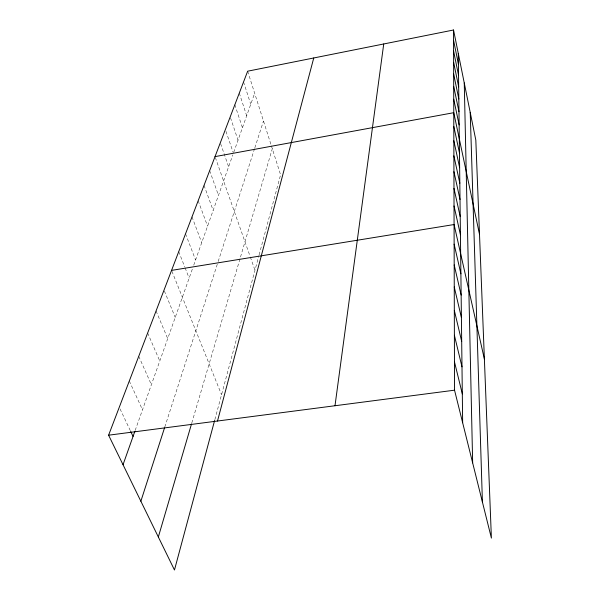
<?xml version="1.0" encoding="UTF-8"?>
<svg xmlns="http://www.w3.org/2000/svg" width="600" height="600" viewBox="0 0 600 600"><rect width="100%" height="100%" fill="white"/><g stroke="black" fill="none" stroke-linecap="round" stroke-linejoin="round"><path stroke-width="0.45" stroke-dasharray="3 2.25" d="M214.86 419.61L258.847 255.795M259.095 254.895L280.59 174.817L271.2 145.275M191.797 422.985L240 258.75M240.517 256.987L272.295 148.71M164.797 427.013L217.897 262.365M218.183 261.472L254.558 148.68M254.843 147.795L263.483 120.99M135.188 430.418L192.517 268.62M193.748 265.155L232.815 154.898M233.722 152.333L254.663 93.24M120.06 408.93L130.297 430.59M129.3 381.015L142.493 409.8M138.743 356.303L151.38 384.713M147.645 332.993L159.78 361.02M156.06 310.965L167.715 338.61M164.37 290.985L175.238 317.392M171.915 271.252L221.55 394.71M178.725 251.647L184.778 267.03M185.108 267.885L189.142 278.145M185.528 233.835L195.585 259.965M192 216.892L201.72 242.647M198.165 200.752L207.57 226.147M204.045 185.363L213.15 210.397M209.663 170.67L218.483 195.353M215.333 157.493L250.013 256.14M250.327 257.017L254.97 270.233M220.605 143.648L228.608 166.778M225.96 131.31L233.123 152.325M230.498 117.75L238.028 140.197M234.84 104.752L242.445 127.733M239.288 93.113L246.683 115.77M243.555 81.938L250.755 104.28M247.657 71.198L270.93 144.413"/><path stroke-width="0.9" d="M334.995 405.743L383.73 43.973M217.507 421.028L313.755 57.975M214.62 420.502L174.472 570L108.6 435.195L247.657 71.198L453.54 30L475.815 140.078L491.4 538.102L454.537 390.188L453.54 30M158.34 536.977L191.535 423.885M140.865 501.225L164.52 427.89M123.03 464.722L134.88 431.272M215.025 156.623L453.772 112.688L479.513 234.397M171.562 270.382L454.08 224.535L484.395 359.138M108.6 435.195L454.537 390.188M130.695 431.43L133.058 436.425M454.463 361.808L462.315 393.893M454.388 335.25L461.993 366.847M454.32 310.35L461.692 341.46M454.252 286.95L461.408 317.58M454.192 264.923L461.145 295.072M454.132 244.155L460.89 273.817M454.028 205.972L460.433 234.705M453.982 188.385L460.215 216.66M453.938 171.69L460.013 199.522M453.893 155.835L459.825 183.233M453.847 140.752L459.638 167.715M453.81 126.382L459.465 152.933M453.735 99.218L459.135 124.942M453.697 86.363L458.978 111.69M453.66 74.085L458.827 99.015M453.63 62.34L458.685 86.887M453.57 40.328L458.415 64.14M453.6 51.105L458.543 75.278M470.213 112.395L482.415 502.043M464.257 82.957L472.658 462.877M458.287 53.46L462.653 422.752"/></g></svg>
